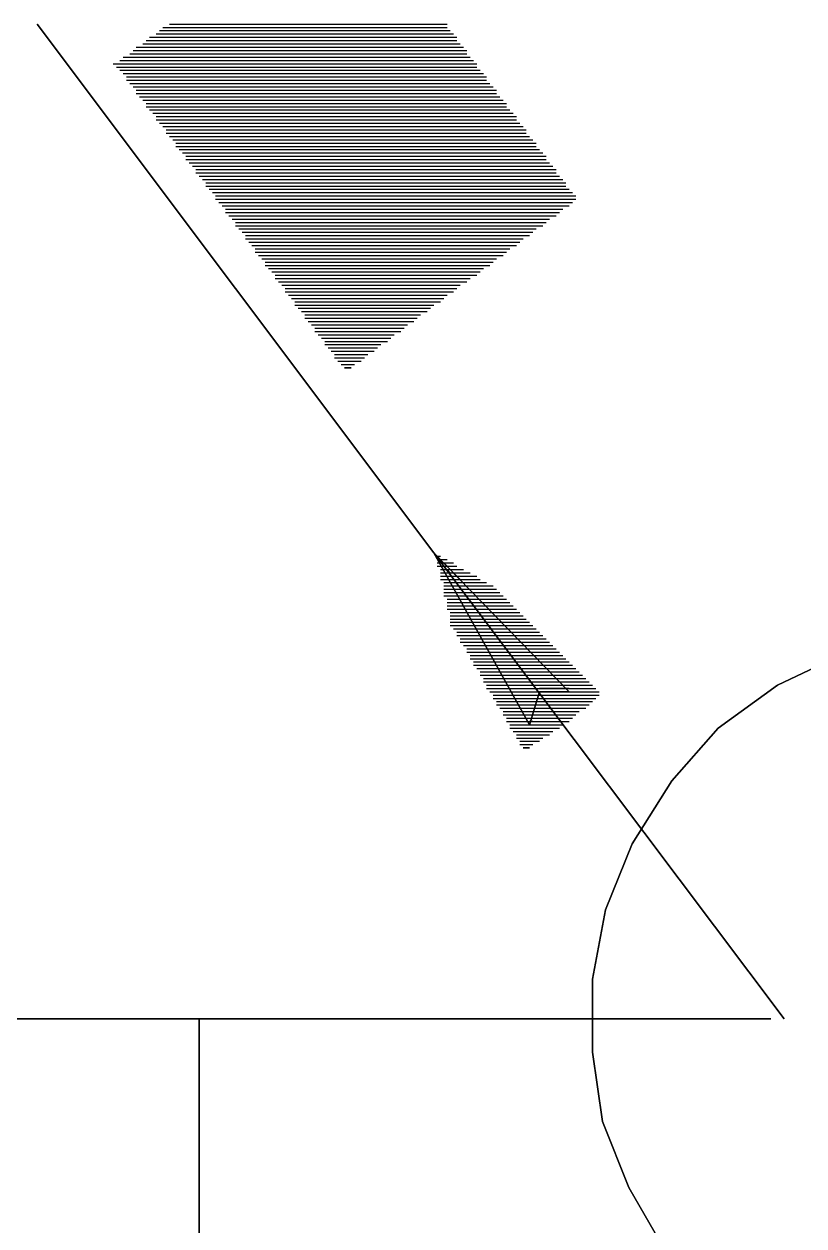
# Model space of a CAD drawing. Extents: x 1 to 210, y 1 to 298.
# Drawn here: x 42.08 to 62.06, y 226.26 to 257.05 of the extents above; entities that cross this region are included whole.
import ezdxf

# ---------------------------------------------------------------- set-up
doc = ezdxf.new("R2010")
doc.units = 0

msp = doc.modelspace()

# ---------------------------------------------------------------- linework, layer by layer
at = {"layer": 'P00063'}
msp.add_lwpolyline([(58.504665, 225.636658), (57.573332, 227.245329), (58.504665, 225.636658)], dxfattribs=at)
at = {"layer": 'P00064'}
msp.add_lwpolyline([(57.573332, 227.245329), (56.896, 228.938658), (57.573332, 227.245329)], dxfattribs=at)
at = {"layer": 'P00065'}
msp.add_lwpolyline([(56.896, 228.938658), (56.641999, 230.716661), (56.896, 228.938658)], dxfattribs=at)
at = {"layer": 'P00066'}
msp.add_lwpolyline([(56.641999, 230.716661), (56.641999, 232.579328), (56.641999, 230.716661)], dxfattribs=at)
at = {"layer": 'P00067'}
msp.add_lwpolyline([(56.641999, 232.579328), (56.980663, 234.357325), (56.641999, 232.579328)], dxfattribs=at)
at = {"layer": 'P00068'}
msp.add_lwpolyline([(56.980663, 234.357325), (57.658001, 236.05066), (56.980663, 234.357325)], dxfattribs=at)
at = {"layer": 'P00069'}
msp.add_lwpolyline([(57.658001, 236.05066), (58.673997, 237.659325), (57.658001, 236.05066)], dxfattribs=at)
at = {"layer": 'P00070'}
msp.add_lwpolyline([(58.673997, 237.659325), (59.859331, 239.013996), (58.673997, 237.659325)], dxfattribs=at)
at = {"layer": 'P00071'}
msp.add_lwpolyline([(59.859331, 239.013996), (61.383333, 240.114661), (59.859331, 239.013996)], dxfattribs=at)
at = {"layer": 'P00072'}
msp.add_lwpolyline([(61.383333, 240.114661), (62.991999, 240.876662), (61.383333, 240.114661)], dxfattribs=at)
at = {"layer": 'P00091'}
msp.add_lwpolyline([(44.534666, 231.563326), (61.213996, 231.563326), (44.534666, 231.563326)], dxfattribs=at)
at = {"layer": 'P00104'}
msp.add_lwpolyline([(34.543999, 231.563326), (46.566667, 231.563326), (34.543999, 231.563326)], dxfattribs=at)
at = {"layer": 'P00106'}
msp.add_lwpolyline([(46.566667, 231.563326), (46.566667, 194.563996), (46.566667, 231.563326)], dxfattribs=at)
at = {"layer": 'P00108'}
msp.add_lwpolyline([(52.577998, 243.501325), (42.417999, 257.047994), (52.577998, 243.501325)], dxfattribs=at)
at = {"layer": 'P01202'}
msp.add_lwpolyline([(52.662666, 243.416661), (52.747335, 243.416661)], dxfattribs=at)
at = {"layer": 'P01203'}
msp.add_lwpolyline([(52.662666, 243.331993), (52.916667, 243.331993)], dxfattribs=at)
at = {"layer": 'P01204'}
msp.add_lwpolyline([(52.662666, 243.247329), (53.085998, 243.247329)], dxfattribs=at)
at = {"layer": 'P01205'}
msp.add_lwpolyline([(52.662666, 243.162661), (53.170667, 243.162661)], dxfattribs=at)
at = {"layer": 'P01206'}
msp.add_lwpolyline([(52.747335, 243.077992), (53.339999, 243.077992)], dxfattribs=at)
at = {"layer": 'P01207'}
msp.add_lwpolyline([(52.747335, 242.993329), (53.509331, 242.993329)], dxfattribs=at)
at = {"layer": 'P01208'}
msp.add_lwpolyline([(52.747335, 242.90866), (53.678668, 242.90866)], dxfattribs=at)
at = {"layer": 'P01209'}
msp.add_lwpolyline([(52.747335, 242.823992), (53.763331, 242.823992)], dxfattribs=at)
at = {"layer": 'P01210'}
msp.add_lwpolyline([(52.831998, 242.739329), (53.932663, 242.739329)], dxfattribs=at)
at = {"layer": 'P01211'}
msp.add_lwpolyline([(52.831998, 242.65466), (54.102, 242.65466)], dxfattribs=at)
at = {"layer": 'P01212'}
msp.add_lwpolyline([(52.831998, 242.569991), (54.186663, 242.569991)], dxfattribs=at)
at = {"layer": 'P01213'}
msp.add_lwpolyline([(52.831998, 242.485328), (54.271332, 242.485328)], dxfattribs=at)
at = {"layer": 'P01214'}
msp.add_lwpolyline([(52.831998, 242.40066), (54.356001, 242.40066)], dxfattribs=at)
at = {"layer": 'P01215'}
msp.add_lwpolyline([(52.916667, 242.315991), (54.440664, 242.315991)], dxfattribs=at)
at = {"layer": 'P01216'}
msp.add_lwpolyline([(52.916667, 242.231328), (54.525332, 242.231328)], dxfattribs=at)
at = {"layer": 'P01217'}
msp.add_lwpolyline([(52.916667, 242.146659), (54.610001, 242.146659)], dxfattribs=at)
at = {"layer": 'P01218'}
msp.add_lwpolyline([(52.916667, 242.061996), (54.694664, 242.061996)], dxfattribs=at)
at = {"layer": 'P01219'}
msp.add_lwpolyline([(53.00133, 241.977327), (54.779333, 241.977327)], dxfattribs=at)
at = {"layer": 'P01220'}
msp.add_lwpolyline([(53.00133, 241.892659), (54.863996, 241.892659)], dxfattribs=at)
at = {"layer": 'P01221'}
msp.add_lwpolyline([(53.00133, 241.807995), (54.948665, 241.807995)], dxfattribs=at)
at = {"layer": 'P01222'}
msp.add_lwpolyline([(53.00133, 241.723327), (55.033333, 241.723327)], dxfattribs=at)
at = {"layer": 'P01223'}
msp.add_lwpolyline([(53.00133, 241.638658), (55.117997, 241.638658)], dxfattribs=at)
at = {"layer": 'P01224'}
msp.add_lwpolyline([(53.085998, 241.553995), (55.202665, 241.553995)], dxfattribs=at)
at = {"layer": 'P01225'}
msp.add_lwpolyline([(53.170667, 241.469326), (55.287334, 241.469326)], dxfattribs=at)
at = {"layer": 'P01226'}
msp.add_lwpolyline([(53.170667, 241.384658), (55.371997, 241.384658)], dxfattribs=at)
at = {"layer": 'P01227'}
msp.add_lwpolyline([(53.25533, 241.299995), (55.456666, 241.299995)], dxfattribs=at)
at = {"layer": 'P01228'}
msp.add_lwpolyline([(53.25533, 241.215326), (55.541334, 241.215326)], dxfattribs=at)
at = {"layer": 'P01229'}
msp.add_lwpolyline([(53.339999, 241.130663), (55.625997, 241.130663)], dxfattribs=at)
at = {"layer": 'P01230'}
msp.add_lwpolyline([(53.424668, 241.045994), (55.710666, 241.045994)], dxfattribs=at)
at = {"layer": 'P01231'}
msp.add_lwpolyline([(53.424668, 240.961326), (55.795335, 240.961326)], dxfattribs=at)
at = {"layer": 'P01232'}
msp.add_lwpolyline([(53.509331, 240.876662), (55.879998, 240.876662)], dxfattribs=at)
at = {"layer": 'P01233'}
msp.add_lwpolyline([(53.509331, 240.791994), (55.964666, 240.791994)], dxfattribs=at)
at = {"layer": 'P01234'}
msp.add_lwpolyline([(53.593999, 240.707325), (56.04933, 240.707325)], dxfattribs=at)
at = {"layer": 'P01235'}
msp.add_lwpolyline([(53.593999, 240.622662), (56.133998, 240.622662)], dxfattribs=at)
at = {"layer": 'P01236'}
msp.add_lwpolyline([(53.678668, 240.537993), (56.218667, 240.537993)], dxfattribs=at)
at = {"layer": 'P01237'}
msp.add_lwpolyline([(53.763331, 240.453325), (56.30333, 240.453325)], dxfattribs=at)
at = {"layer": 'P01238'}
msp.add_lwpolyline([(53.763331, 240.368661), (56.387999, 240.368661)], dxfattribs=at)
at = {"layer": 'P01239'}
msp.add_lwpolyline([(53.848, 240.283993), (56.472667, 240.283993)], dxfattribs=at)
at = {"layer": 'P01240'}
msp.add_lwpolyline([(53.848, 240.199324), (56.557331, 240.199324)], dxfattribs=at)
at = {"layer": 'P01241'}
msp.add_lwpolyline([(53.932663, 240.114661), (56.641999, 240.114661)], dxfattribs=at)
at = {"layer": 'P01242'}
msp.add_lwpolyline([(53.932663, 240.029992), (56.726668, 240.029992)], dxfattribs=at)
at = {"layer": 'P01243'}
msp.add_lwpolyline([(54.017332, 239.945329), (56.811331, 239.945329)], dxfattribs=at)
at = {"layer": 'P01244'}
msp.add_lwpolyline([(54.102, 239.860661), (56.811331, 239.860661)], dxfattribs=at)
at = {"layer": 'P01245'}
msp.add_lwpolyline([(54.102, 239.775992), (56.726668, 239.775992)], dxfattribs=at)
at = {"layer": 'P01246'}
msp.add_lwpolyline([(54.186663, 239.691329), (56.641999, 239.691329)], dxfattribs=at)
at = {"layer": 'P01247'}
msp.add_lwpolyline([(54.186663, 239.60666), (56.557331, 239.60666)], dxfattribs=at)
at = {"layer": 'P01248'}
msp.add_lwpolyline([(54.271332, 239.521992), (56.472667, 239.521992)], dxfattribs=at)
at = {"layer": 'P01249'}
msp.add_lwpolyline([(54.356001, 239.437328), (56.30333, 239.437328)], dxfattribs=at)
at = {"layer": 'P01250'}
msp.add_lwpolyline([(54.356001, 239.35266), (56.218667, 239.35266)], dxfattribs=at)
at = {"layer": 'P01251'}
msp.add_lwpolyline([(54.440664, 239.267991), (56.133998, 239.267991)], dxfattribs=at)
at = {"layer": 'P01252'}
msp.add_lwpolyline([(54.440664, 239.183328), (56.04933, 239.183328)], dxfattribs=at)
at = {"layer": 'P01253'}
msp.add_lwpolyline([(54.525332, 239.098659), (55.879998, 239.098659)], dxfattribs=at)
at = {"layer": 'P01254'}
msp.add_lwpolyline([(54.525332, 239.013996), (55.795335, 239.013996)], dxfattribs=at)
at = {"layer": 'P01255'}
msp.add_lwpolyline([(54.610001, 238.929328), (55.625997, 238.929328)], dxfattribs=at)
at = {"layer": 'P01256'}
msp.add_lwpolyline([(54.694664, 238.844659), (55.541334, 238.844659)], dxfattribs=at)
at = {"layer": 'P01257'}
msp.add_lwpolyline([(54.694664, 238.759996), (55.371997, 238.759996)], dxfattribs=at)
at = {"layer": 'P01258'}
msp.add_lwpolyline([(54.779333, 238.675327), (55.287334, 238.675327)], dxfattribs=at)
at = {"layer": 'P01259'}
msp.add_lwpolyline([(54.779333, 238.590658), (55.117997, 238.590658)], dxfattribs=at)
at = {"layer": 'P01260'}
msp.add_lwpolyline([(54.863996, 238.505995), (55.033333, 238.505995), (54.863996, 238.505995)], dxfattribs=at)
at = {"layer": 'P01261'}
msp.add_lwpolyline([(52.577998, 243.501325), (56.04933, 239.945329), (52.577998, 243.501325)], dxfattribs=at)
at = {"layer": 'P01262'}
msp.add_lwpolyline([(56.04933, 239.945329), (55.287334, 239.945329), (56.04933, 239.945329)], dxfattribs=at)
at = {"layer": 'P01263'}
msp.add_lwpolyline([(55.287334, 239.945329), (55.033333, 239.098659), (55.287334, 239.945329)], dxfattribs=at)
at = {"layer": 'P01264'}
msp.add_lwpolyline([(55.033333, 239.098659), (52.577998, 243.501325), (55.033333, 239.098659)], dxfattribs=at)
at = {"layer": 'P01265'}
msp.add_lwpolyline([(52.916667, 243.077992), (53.00133, 243.077992), (53.085998, 242.993329), (53.170667, 242.90866), (53.25533, 242.823992)], dxfattribs=at)
at = {"layer": 'P01266'}
msp.add_lwpolyline([(53.170667, 242.739329), (53.339999, 242.739329)], dxfattribs=at)
at = {"layer": 'P01267'}
msp.add_lwpolyline([(53.25533, 242.65466), (53.424668, 242.65466)], dxfattribs=at)
at = {"layer": 'P01268'}
msp.add_lwpolyline([(53.339999, 242.569991), (53.509331, 242.569991)], dxfattribs=at)
at = {"layer": 'P01269'}
msp.add_lwpolyline([(53.424668, 242.485328), (53.593999, 242.485328)], dxfattribs=at)
at = {"layer": 'P01270'}
msp.add_lwpolyline([(53.424668, 242.40066), (53.678668, 242.40066)], dxfattribs=at)
at = {"layer": 'P01271'}
msp.add_lwpolyline([(53.509331, 242.315991), (53.763331, 242.315991)], dxfattribs=at)
at = {"layer": 'P01272'}
msp.add_lwpolyline([(53.593999, 242.231328), (53.848, 242.231328)], dxfattribs=at)
at = {"layer": 'P01273'}
msp.add_lwpolyline([(53.678668, 242.146659), (53.932663, 242.146659)], dxfattribs=at)
at = {"layer": 'P01274'}
msp.add_lwpolyline([(53.678668, 242.061996), (54.017332, 242.061996)], dxfattribs=at)
at = {"layer": 'P01275'}
msp.add_lwpolyline([(53.763331, 241.977327), (54.102, 241.977327)], dxfattribs=at)
at = {"layer": 'P01276'}
msp.add_lwpolyline([(53.848, 241.892659), (54.186663, 241.892659)], dxfattribs=at)
at = {"layer": 'P01277'}
msp.add_lwpolyline([(53.932663, 241.807995), (54.271332, 241.807995)], dxfattribs=at)
at = {"layer": 'P01278'}
msp.add_lwpolyline([(53.932663, 241.723327), (54.356001, 241.723327)], dxfattribs=at)
at = {"layer": 'P01279'}
msp.add_lwpolyline([(54.017332, 241.638658), (54.440664, 241.638658)], dxfattribs=at)
at = {"layer": 'P01280'}
msp.add_lwpolyline([(54.102, 241.553995), (54.525332, 241.553995)], dxfattribs=at)
at = {"layer": 'P01281'}
msp.add_lwpolyline([(54.186663, 241.469326), (54.610001, 241.469326)], dxfattribs=at)
at = {"layer": 'P01282'}
msp.add_lwpolyline([(54.271332, 241.384658), (54.694664, 241.384658)], dxfattribs=at)
at = {"layer": 'P01283'}
msp.add_lwpolyline([(54.271332, 241.299995), (54.779333, 241.299995)], dxfattribs=at)
at = {"layer": 'P01284'}
msp.add_lwpolyline([(54.356001, 241.215326), (54.863996, 241.215326)], dxfattribs=at)
at = {"layer": 'P01285'}
msp.add_lwpolyline([(54.440664, 241.130663), (54.948665, 241.130663)], dxfattribs=at)
at = {"layer": 'P01286'}
msp.add_lwpolyline([(54.525332, 241.045994), (55.033333, 241.045994)], dxfattribs=at)
at = {"layer": 'P01287'}
msp.add_lwpolyline([(54.525332, 240.961326), (55.117997, 240.961326)], dxfattribs=at)
at = {"layer": 'P01288'}
msp.add_lwpolyline([(54.610001, 240.876662), (55.202665, 240.876662)], dxfattribs=at)
at = {"layer": 'P01289'}
msp.add_lwpolyline([(54.694664, 240.791994), (55.287334, 240.791994)], dxfattribs=at)
at = {"layer": 'P01290'}
msp.add_lwpolyline([(54.779333, 240.707325), (55.371997, 240.707325)], dxfattribs=at)
at = {"layer": 'P01291'}
msp.add_lwpolyline([(54.779333, 240.622662), (55.456666, 240.622662)], dxfattribs=at)
at = {"layer": 'P01292'}
msp.add_lwpolyline([(54.863996, 240.537993), (55.541334, 240.537993)], dxfattribs=at)
at = {"layer": 'P01293'}
msp.add_lwpolyline([(54.948665, 240.453325), (55.625997, 240.453325)], dxfattribs=at)
at = {"layer": 'P01294'}
msp.add_lwpolyline([(55.033333, 240.368661), (55.710666, 240.368661)], dxfattribs=at)
at = {"layer": 'P01295'}
msp.add_lwpolyline([(55.033333, 240.283993), (55.795335, 240.283993)], dxfattribs=at)
at = {"layer": 'P01296'}
msp.add_lwpolyline([(55.117997, 240.199324), (55.879998, 240.199324)], dxfattribs=at)
at = {"layer": 'P01297'}
msp.add_lwpolyline([(55.202665, 240.114661), (55.964666, 240.114661)], dxfattribs=at)
at = {"layer": 'P01298'}
msp.add_lwpolyline([(55.287334, 240.029992), (56.04933, 240.029992), (55.287334, 240.029992)], dxfattribs=at)
at = {"layer": 'P01299'}
msp.add_lwpolyline([(52.747335, 243.247329), (52.831998, 243.247329), (52.916667, 243.162661)], dxfattribs=at)
at = {"layer": 'P01300'}
msp.add_lwpolyline([(52.831998, 243.077992), (52.916667, 243.077992), (53.00133, 242.993329)], dxfattribs=at)
at = {"layer": 'P01301'}
msp.add_lwpolyline([(52.916667, 242.90866), (53.085998, 242.90866)], dxfattribs=at)
at = {"layer": 'P01302'}
msp.add_lwpolyline([(53.00133, 242.823992), (53.170667, 242.823992)], dxfattribs=at)
at = {"layer": 'P01303'}
msp.add_lwpolyline([(53.085998, 242.739329), (53.170667, 242.739329)], dxfattribs=at)
at = {"layer": 'P01304'}
msp.add_lwpolyline([(53.085998, 242.65466), (53.25533, 242.65466)], dxfattribs=at)
at = {"layer": 'P01305'}
msp.add_lwpolyline([(53.170667, 242.569991), (53.339999, 242.569991)], dxfattribs=at)
at = {"layer": 'P01306'}
msp.add_lwpolyline([(53.170667, 242.485328), (53.424668, 242.485328)], dxfattribs=at)
at = {"layer": 'P01307'}
msp.add_lwpolyline([(53.25533, 242.40066), (53.424668, 242.40066)], dxfattribs=at)
at = {"layer": 'P01308'}
msp.add_lwpolyline([(53.25533, 242.315991), (53.509331, 242.315991)], dxfattribs=at)
at = {"layer": 'P01309'}
msp.add_lwpolyline([(53.339999, 242.231328), (53.593999, 242.231328)], dxfattribs=at)
at = {"layer": 'P01310'}
msp.add_lwpolyline([(53.339999, 242.146659), (53.678668, 242.146659)], dxfattribs=at)
at = {"layer": 'P01311'}
msp.add_lwpolyline([(53.424668, 242.061996), (53.678668, 242.061996)], dxfattribs=at)
at = {"layer": 'P01312'}
msp.add_lwpolyline([(53.509331, 241.977327), (53.763331, 241.977327)], dxfattribs=at)
at = {"layer": 'P01313'}
msp.add_lwpolyline([(53.509331, 241.892659), (53.848, 241.892659)], dxfattribs=at)
at = {"layer": 'P01314'}
msp.add_lwpolyline([(53.593999, 241.807995), (53.932663, 241.807995)], dxfattribs=at)
at = {"layer": 'P01315'}
msp.add_lwpolyline([(53.593999, 241.723327), (53.932663, 241.723327)], dxfattribs=at)
at = {"layer": 'P01316'}
msp.add_lwpolyline([(53.678668, 241.638658), (54.017332, 241.638658)], dxfattribs=at)
at = {"layer": 'P01317'}
msp.add_lwpolyline([(53.678668, 241.553995), (54.102, 241.553995)], dxfattribs=at)
at = {"layer": 'P01318'}
msp.add_lwpolyline([(53.763331, 241.469326), (54.186663, 241.469326)], dxfattribs=at)
at = {"layer": 'P01319'}
msp.add_lwpolyline([(53.763331, 241.384658), (54.271332, 241.384658)], dxfattribs=at)
at = {"layer": 'P01320'}
msp.add_lwpolyline([(53.848, 241.299995), (54.271332, 241.299995)], dxfattribs=at)
at = {"layer": 'P01321'}
msp.add_lwpolyline([(53.932663, 241.215326), (54.356001, 241.215326)], dxfattribs=at)
at = {"layer": 'P01322'}
msp.add_lwpolyline([(53.932663, 241.130663), (54.440664, 241.130663)], dxfattribs=at)
at = {"layer": 'P01323'}
msp.add_lwpolyline([(54.017332, 241.045994), (54.525332, 241.045994)], dxfattribs=at)
at = {"layer": 'P01324'}
msp.add_lwpolyline([(54.017332, 240.961326), (54.525332, 240.961326)], dxfattribs=at)
at = {"layer": 'P01325'}
msp.add_lwpolyline([(54.102, 240.876662), (54.610001, 240.876662)], dxfattribs=at)
at = {"layer": 'P01326'}
msp.add_lwpolyline([(54.102, 240.791994), (54.694664, 240.791994)], dxfattribs=at)
at = {"layer": 'P01327'}
msp.add_lwpolyline([(54.186663, 240.707325), (54.779333, 240.707325)], dxfattribs=at)
at = {"layer": 'P01328'}
msp.add_lwpolyline([(54.186663, 240.622662), (54.779333, 240.622662)], dxfattribs=at)
at = {"layer": 'P01329'}
msp.add_lwpolyline([(54.271332, 240.537993), (54.863996, 240.537993)], dxfattribs=at)
at = {"layer": 'P01330'}
msp.add_lwpolyline([(54.356001, 240.453325), (54.948665, 240.453325)], dxfattribs=at)
at = {"layer": 'P01331'}
msp.add_lwpolyline([(54.356001, 240.368661), (55.033333, 240.368661)], dxfattribs=at)
at = {"layer": 'P01332'}
msp.add_lwpolyline([(54.440664, 240.283993), (55.033333, 240.283993)], dxfattribs=at)
at = {"layer": 'P01333'}
msp.add_lwpolyline([(54.440664, 240.199324), (55.117997, 240.199324)], dxfattribs=at)
at = {"layer": 'P01334'}
msp.add_lwpolyline([(54.525332, 240.114661), (55.202665, 240.114661)], dxfattribs=at)
at = {"layer": 'P01335'}
msp.add_lwpolyline([(54.525332, 240.029992), (55.287334, 240.029992)], dxfattribs=at)
at = {"layer": 'P01336'}
msp.add_lwpolyline([(54.610001, 239.945329), (55.287334, 239.945329)], dxfattribs=at)
at = {"layer": 'P01337'}
msp.add_lwpolyline([(54.610001, 239.860661), (55.287334, 239.860661)], dxfattribs=at)
at = {"layer": 'P01338'}
msp.add_lwpolyline([(54.694664, 239.775992), (55.287334, 239.775992)], dxfattribs=at)
at = {"layer": 'P01339'}
msp.add_lwpolyline([(54.779333, 239.691329), (55.287334, 239.691329)], dxfattribs=at)
at = {"layer": 'P01340'}
msp.add_lwpolyline([(54.779333, 239.60666), (55.202665, 239.60666)], dxfattribs=at)
at = {"layer": 'P01341'}
msp.add_lwpolyline([(54.863996, 239.521992), (55.202665, 239.521992)], dxfattribs=at)
at = {"layer": 'P01342'}
msp.add_lwpolyline([(54.863996, 239.437328), (55.202665, 239.437328)], dxfattribs=at)
at = {"layer": 'P01343'}
msp.add_lwpolyline([(54.948665, 239.35266), (55.117997, 239.35266)], dxfattribs=at)
at = {"layer": 'P01344'}
msp.add_lwpolyline([(54.948665, 239.267991), (55.117997, 239.267991)], dxfattribs=at)
at = {"layer": 'P01345'}
msp.add_lwpolyline([(55.033333, 239.183328), (55.117997, 239.183328), (55.033333, 239.183328)], dxfattribs=at)
at = {"layer": 'P01346'}
msp.add_lwpolyline([(61.552665, 231.563326), (52.577998, 243.501325), (61.552665, 231.563326)], dxfattribs=at)
at = {"layer": 'P01386'}
msp.add_lwpolyline([(45.804665, 257.047994), (52.916667, 257.047994)], dxfattribs=at)
at = {"layer": 'P01387'}
msp.add_lwpolyline([(45.635334, 256.963326), (52.916667, 256.963326)], dxfattribs=at)
at = {"layer": 'P01388'}
msp.add_lwpolyline([(45.550665, 256.87866), (53.00133, 256.87866)], dxfattribs=at)
at = {"layer": 'P01389'}
msp.add_lwpolyline([(45.465996, 256.793994), (53.085998, 256.793994)], dxfattribs=at)
at = {"layer": 'P01390'}
msp.add_lwpolyline([(45.296665, 256.709325), (53.170667, 256.709325)], dxfattribs=at)
at = {"layer": 'P01391'}
msp.add_lwpolyline([(45.212001, 256.624659), (53.170667, 256.624659)], dxfattribs=at)
at = {"layer": 'P01392'}
msp.add_lwpolyline([(45.127333, 256.539994), (53.25533, 256.539994)], dxfattribs=at)
at = {"layer": 'P01393'}
msp.add_lwpolyline([(44.957998, 256.455328), (53.339999, 256.455328)], dxfattribs=at)
at = {"layer": 'P01394'}
msp.add_lwpolyline([(44.873332, 256.370659), (53.424668, 256.370659)], dxfattribs=at)
at = {"layer": 'P01395'}
msp.add_lwpolyline([(44.788666, 256.285993), (53.424668, 256.285993)], dxfattribs=at)
at = {"layer": 'P01396'}
msp.add_lwpolyline([(44.619332, 256.201327), (53.509331, 256.201327)], dxfattribs=at)
at = {"layer": 'P01397'}
msp.add_lwpolyline([(44.534666, 256.116659), (53.593999, 256.116659)], dxfattribs=at)
at = {"layer": 'P01398'}
msp.add_lwpolyline([(44.365331, 256.031993), (53.678668, 256.031993)], dxfattribs=at)
at = {"layer": 'P01399'}
msp.add_lwpolyline([(44.45, 255.947327), (53.678668, 255.947327)], dxfattribs=at)
at = {"layer": 'P01400'}
msp.add_lwpolyline([(44.534666, 255.862661), (53.763331, 255.862661)], dxfattribs=at)
at = {"layer": 'P01401'}
msp.add_lwpolyline([(44.619332, 255.777992), (53.848, 255.777992)], dxfattribs=at)
at = {"layer": 'P01402'}
msp.add_lwpolyline([(44.703998, 255.693326), (53.932663, 255.693326)], dxfattribs=at)
at = {"layer": 'P01403'}
msp.add_lwpolyline([(44.703998, 255.60866), (53.932663, 255.60866)], dxfattribs=at)
at = {"layer": 'P01404'}
msp.add_lwpolyline([(44.788666, 255.523995), (54.017332, 255.523995)], dxfattribs=at)
at = {"layer": 'P01405'}
msp.add_lwpolyline([(44.873332, 255.439326), (54.102, 255.439326)], dxfattribs=at)
at = {"layer": 'P01406'}
msp.add_lwpolyline([(44.957998, 255.35466), (54.186663, 255.35466)], dxfattribs=at)
at = {"layer": 'P01407'}
msp.add_lwpolyline([(44.957998, 255.269994), (54.186663, 255.269994)], dxfattribs=at)
at = {"layer": 'P01408'}
msp.add_lwpolyline([(45.042667, 255.185325), (54.271332, 255.185325)], dxfattribs=at)
at = {"layer": 'P01409'}
msp.add_lwpolyline([(45.127333, 255.10066), (54.356001, 255.10066)], dxfattribs=at)
at = {"layer": 'P01410'}
msp.add_lwpolyline([(45.212001, 255.015994), (54.440664, 255.015994)], dxfattribs=at)
at = {"layer": 'P01411'}
msp.add_lwpolyline([(45.212001, 254.931328), (54.440664, 254.931328)], dxfattribs=at)
at = {"layer": 'P01412'}
msp.add_lwpolyline([(45.296665, 254.846659), (54.525332, 254.846659)], dxfattribs=at)
at = {"layer": 'P01413'}
msp.add_lwpolyline([(45.381333, 254.761993), (54.610001, 254.761993)], dxfattribs=at)
at = {"layer": 'P01414'}
msp.add_lwpolyline([(45.465996, 254.677327), (54.694664, 254.677327)], dxfattribs=at)
at = {"layer": 'P01415'}
msp.add_lwpolyline([(45.465996, 254.592659), (54.694664, 254.592659)], dxfattribs=at)
at = {"layer": 'P01416'}
msp.add_lwpolyline([(45.550665, 254.507993), (54.779333, 254.507993)], dxfattribs=at)
at = {"layer": 'P01417'}
msp.add_lwpolyline([(45.635334, 254.423327), (54.863996, 254.423327)], dxfattribs=at)
at = {"layer": 'P01418'}
msp.add_lwpolyline([(45.719997, 254.338661), (54.948665, 254.338661)], dxfattribs=at)
at = {"layer": 'P01419'}
msp.add_lwpolyline([(45.719997, 254.253992), (54.948665, 254.253992)], dxfattribs=at)
at = {"layer": 'P01420'}
msp.add_lwpolyline([(45.804665, 254.169326), (55.033333, 254.169326)], dxfattribs=at)
at = {"layer": 'P01421'}
msp.add_lwpolyline([(45.889334, 254.084661), (55.117997, 254.084661)], dxfattribs=at)
at = {"layer": 'P01422'}
msp.add_lwpolyline([(45.973997, 253.999992), (55.202665, 253.999992)], dxfattribs=at)
at = {"layer": 'P01423'}
msp.add_lwpolyline([(45.973997, 253.915326), (55.202665, 253.915326)], dxfattribs=at)
at = {"layer": 'P01424'}
msp.add_lwpolyline([(46.058666, 253.83066), (55.287334, 253.83066)], dxfattribs=at)
at = {"layer": 'P01425'}
msp.add_lwpolyline([(46.143334, 253.745994), (55.371997, 253.745994)], dxfattribs=at)
at = {"layer": 'P01426'}
msp.add_lwpolyline([(46.227998, 253.661326), (55.456666, 253.661326)], dxfattribs=at)
at = {"layer": 'P01427'}
msp.add_lwpolyline([(46.227998, 253.57666), (55.456666, 253.57666)], dxfattribs=at)
at = {"layer": 'P01428'}
msp.add_lwpolyline([(46.312666, 253.491994), (55.541334, 253.491994)], dxfattribs=at)
at = {"layer": 'P01429'}
msp.add_lwpolyline([(46.397335, 253.407328), (55.625997, 253.407328)], dxfattribs=at)
at = {"layer": 'P01430'}
msp.add_lwpolyline([(46.481998, 253.322659), (55.710666, 253.322659)], dxfattribs=at)
at = {"layer": 'P01431'}
msp.add_lwpolyline([(46.481998, 253.237993), (55.710666, 253.237993)], dxfattribs=at)
at = {"layer": 'P01432'}
msp.add_lwpolyline([(46.566667, 253.153327), (55.795335, 253.153327)], dxfattribs=at)
at = {"layer": 'P01433'}
msp.add_lwpolyline([(46.65133, 253.068659), (55.879998, 253.068659)], dxfattribs=at)
at = {"layer": 'P01434'}
msp.add_lwpolyline([(46.735998, 252.983993), (55.964666, 252.983993)], dxfattribs=at)
at = {"layer": 'P01435'}
msp.add_lwpolyline([(46.735998, 252.899324), (55.964666, 252.899324)], dxfattribs=at)
at = {"layer": 'P01436'}
msp.add_lwpolyline([(46.820667, 252.814661), (56.04933, 252.814661)], dxfattribs=at)
at = {"layer": 'P01437'}
msp.add_lwpolyline([(46.90533, 252.729992), (56.133998, 252.729992)], dxfattribs=at)
at = {"layer": 'P01438'}
msp.add_lwpolyline([(46.989999, 252.645329), (56.218667, 252.645329)], dxfattribs=at)
at = {"layer": 'P01439'}
msp.add_lwpolyline([(46.989999, 252.560661), (56.218667, 252.560661)], dxfattribs=at)
at = {"layer": 'P01440'}
msp.add_lwpolyline([(47.074668, 252.475992), (56.133998, 252.475992)], dxfattribs=at)
at = {"layer": 'P01441'}
msp.add_lwpolyline([(47.159331, 252.391329), (56.04933, 252.391329)], dxfattribs=at)
at = {"layer": 'P01442'}
msp.add_lwpolyline([(47.243999, 252.30666), (55.879998, 252.30666)], dxfattribs=at)
at = {"layer": 'P01443'}
msp.add_lwpolyline([(47.243999, 252.221992), (55.795335, 252.221992)], dxfattribs=at)
at = {"layer": 'P01444'}
msp.add_lwpolyline([(47.328668, 252.137328), (55.710666, 252.137328)], dxfattribs=at)
at = {"layer": 'P01445'}
msp.add_lwpolyline([(47.413331, 252.05266), (55.541334, 252.05266)], dxfattribs=at)
at = {"layer": 'P01446'}
msp.add_lwpolyline([(47.498, 251.967991), (55.456666, 251.967991)], dxfattribs=at)
at = {"layer": 'P01447'}
msp.add_lwpolyline([(47.498, 251.883328), (55.371997, 251.883328)], dxfattribs=at)
at = {"layer": 'P01448'}
msp.add_lwpolyline([(47.582663, 251.798659), (55.202665, 251.798659)], dxfattribs=at)
at = {"layer": 'P01449'}
msp.add_lwpolyline([(47.667332, 251.713991), (55.117997, 251.713991)], dxfattribs=at)
at = {"layer": 'P01450'}
msp.add_lwpolyline([(47.752, 251.629328), (55.033333, 251.629328)], dxfattribs=at)
at = {"layer": 'P01451'}
msp.add_lwpolyline([(47.752, 251.544659), (54.863996, 251.544659)], dxfattribs=at)
at = {"layer": 'P01452'}
msp.add_lwpolyline([(47.836663, 251.459996), (54.779333, 251.459996)], dxfattribs=at)
at = {"layer": 'P01453'}
msp.add_lwpolyline([(47.921332, 251.375327), (54.694664, 251.375327)], dxfattribs=at)
at = {"layer": 'P01454'}
msp.add_lwpolyline([(48.006001, 251.290658), (54.525332, 251.290658)], dxfattribs=at)
at = {"layer": 'P01455'}
msp.add_lwpolyline([(48.006001, 251.205995), (54.440664, 251.205995)], dxfattribs=at)
at = {"layer": 'P01456'}
msp.add_lwpolyline([(48.090664, 251.121327), (54.356001, 251.121327)], dxfattribs=at)
at = {"layer": 'P01457'}
msp.add_lwpolyline([(48.175332, 251.036658), (54.186663, 251.036658)], dxfattribs=at)
at = {"layer": 'P01458'}
msp.add_lwpolyline([(48.260001, 250.951995), (54.102, 250.951995)], dxfattribs=at)
at = {"layer": 'P01459'}
msp.add_lwpolyline([(48.260001, 250.867326), (54.017332, 250.867326)], dxfattribs=at)
at = {"layer": 'P01460'}
msp.add_lwpolyline([(48.344664, 250.782658), (53.848, 250.782658)], dxfattribs=at)
at = {"layer": 'P01461'}
msp.add_lwpolyline([(48.429333, 250.697994), (53.763331, 250.697994)], dxfattribs=at)
at = {"layer": 'P01462'}
msp.add_lwpolyline([(48.514002, 250.613326), (53.678668, 250.613326)], dxfattribs=at)
at = {"layer": 'P01463'}
msp.add_lwpolyline([(48.514002, 250.528663), (53.509331, 250.528663)], dxfattribs=at)
at = {"layer": 'P01464'}
msp.add_lwpolyline([(48.598665, 250.443994), (53.424668, 250.443994)], dxfattribs=at)
at = {"layer": 'P01465'}
msp.add_lwpolyline([(48.683333, 250.359325), (53.25533, 250.359325)], dxfattribs=at)
at = {"layer": 'P01466'}
msp.add_lwpolyline([(48.767997, 250.274662), (53.170667, 250.274662)], dxfattribs=at)
at = {"layer": 'P01467'}
msp.add_lwpolyline([(48.767997, 250.189994), (53.085998, 250.189994)], dxfattribs=at)
at = {"layer": 'P01468'}
msp.add_lwpolyline([(48.852665, 250.105325), (52.916667, 250.105325)], dxfattribs=at)
at = {"layer": 'P01469'}
msp.add_lwpolyline([(48.937334, 250.020662), (52.831998, 250.020662)], dxfattribs=at)
at = {"layer": 'P01470'}
msp.add_lwpolyline([(49.021997, 249.935993), (52.747335, 249.935993)], dxfattribs=at)
at = {"layer": 'P01471'}
msp.add_lwpolyline([(49.021997, 249.851325), (52.577998, 249.851325)], dxfattribs=at)
at = {"layer": 'P01472'}
msp.add_lwpolyline([(49.106666, 249.766661), (52.493334, 249.766661)], dxfattribs=at)
at = {"layer": 'P01473'}
msp.add_lwpolyline([(49.191334, 249.681993), (52.408666, 249.681993)], dxfattribs=at)
at = {"layer": 'P01474'}
msp.add_lwpolyline([(49.275997, 249.597324), (52.239334, 249.597324)], dxfattribs=at)
at = {"layer": 'P01475'}
msp.add_lwpolyline([(49.275997, 249.512661), (52.154665, 249.512661)], dxfattribs=at)
at = {"layer": 'P01476'}
msp.add_lwpolyline([(49.360666, 249.427992), (52.069997, 249.427992)], dxfattribs=at)
at = {"layer": 'P01477'}
msp.add_lwpolyline([(49.445335, 249.343329), (51.900665, 249.343329)], dxfattribs=at)
at = {"layer": 'P01478'}
msp.add_lwpolyline([(49.529998, 249.25866), (51.815996, 249.25866)], dxfattribs=at)
at = {"layer": 'P01479'}
msp.add_lwpolyline([(49.529998, 249.173992), (51.731333, 249.173992)], dxfattribs=at)
at = {"layer": 'P01480'}
msp.add_lwpolyline([(49.614666, 249.089329), (51.562001, 249.089329)], dxfattribs=at)
at = {"layer": 'P01481'}
msp.add_lwpolyline([(49.69933, 249.00466), (51.477333, 249.00466)], dxfattribs=at)
at = {"layer": 'P01482'}
msp.add_lwpolyline([(49.783998, 248.919991), (51.392664, 248.919991)], dxfattribs=at)
at = {"layer": 'P01483'}
msp.add_lwpolyline([(49.783998, 248.835328), (51.223332, 248.835328)], dxfattribs=at)
at = {"layer": 'P01484'}
msp.add_lwpolyline([(49.868667, 248.75066), (51.138664, 248.75066)], dxfattribs=at)
at = {"layer": 'P01485'}
msp.add_lwpolyline([(49.95333, 248.665991), (51.054, 248.665991)], dxfattribs=at)
at = {"layer": 'P01486'}
msp.add_lwpolyline([(50.037999, 248.581328), (50.884663, 248.581328)], dxfattribs=at)
at = {"layer": 'P01487'}
msp.add_lwpolyline([(50.037999, 248.496659), (50.8, 248.496659)], dxfattribs=at)
at = {"layer": 'P01488'}
msp.add_lwpolyline([(50.122667, 248.411996), (50.715331, 248.411996)], dxfattribs=at)
at = {"layer": 'P01489'}
msp.add_lwpolyline([(50.207331, 248.327327), (50.546, 248.327327)], dxfattribs=at)
at = {"layer": 'P01490'}
msp.add_lwpolyline([(50.291999, 248.242659), (50.461331, 248.242659), (50.291999, 248.242659)], dxfattribs=at)

doc.saveas('drawing.dxf')
